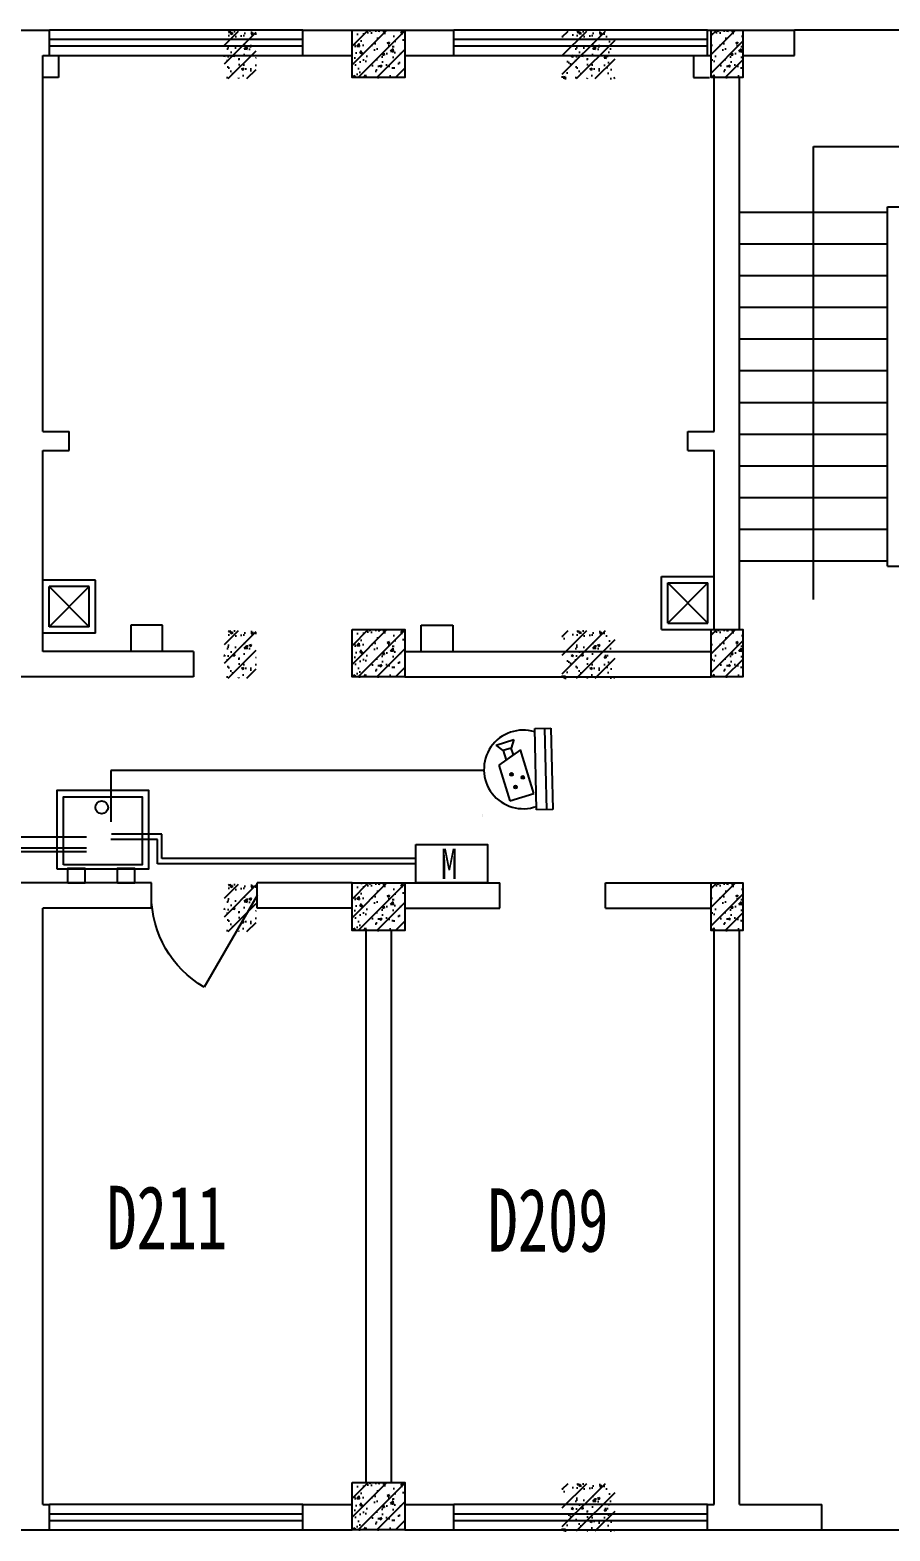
# Model space of a CAD drawing. Header units: millimetres. Extents: x 1454 to 76815, y 2126 to 32240.
# Drawn here: x 61248 to 66678, y 2126 to 11600 of the extents above; entities that cross this region are included whole.
import ezdxf
from ezdxf.enums import TextEntityAlignment as Align

# ---------------------------------------------------------------- set-up
doc = ezdxf.new("R2010")
doc.units = ezdxf.units.MM
doc.linetypes.add('CONTINOUS', pattern=[0])
for name, color, linetype in [('2期技防设备', 7, 'Continuous'), ('BD0', 7, 'Continuous'), ('C', 7, 'Continuous'), ('EBL', 3, 'Continuous'), ('EV-保安监控', 130, 'Continuous'), ('FL', 7, 'Continuous'), ('FS', 7, 'Continuous'), ('JJ', 7, 'Continuous'), ('LT', 7, 'Continuous'), ('M', 7, 'Continuous'), ('MID', 7, 'Continuous'), ('WINDOW_TEXT', 7, 'Continuous'), ('Z', 7, 'Continuous'), ('Z1', 9, 'Continuous'), ('安防设备', 1, 'Continuous'), ('文字说明', 7, 'Continuous')]:
    doc.layers.add(name, color=color, linetype=linetype)
doc.styles.add('china', font='SimSun.ttf', dxfattribs={"width": 0.8})
doc.styles.add('ROMANS', font='SimSun.ttf', dxfattribs={"width": 0.7, "height": 3})
doc.styles.add('SIMPLEX', font='SIMPLEX.SHX')
doc.styles.get("Standard").update_dxf_attribs({"font": 'arial.ttf'})

# ---------------------------------------------------------------- blocks, each defined once
blk = doc.blocks.new('A$C7263570F')
at = {"layer": '安防设备', "color": 1, "linetype": 'Continuous', "lineweight": -3}
for p, q in [((0, 428.1), (0, 326.7)), ((513.6, 428.1), (0, 428.1)), ((513.6, 389), (0, 389)), ((513.6, 326.7), (513.6, 428.1)), ((0, 326.7), (513.6, 326.7)), ((61.9, 158.2), (105.1, 312.1)), ((105.1, 312.1), (382.3, 234.3)), ((140.8, 202.2), (138.4, 196.2)), ((138.4, 196.2), (140.8, 190.2)), ((140.8, 202.2), (146.9, 204.7)), ((140.8, 190.2), (146.9, 187.7)), ((146.9, 204.7), (152.9, 202.2)), ((146.9, 187.7), (152.9, 190.2)), ((152.9, 202.2), (155.4, 196.2)), ((155.4, 196.2), (152.9, 190.2)), ((200.6, 249.5), (198.1, 243.5)), ((198.1, 243.5), (200.6, 237.5)), ((200.6, 249.5), (206.6, 252)), ((200.6, 237.5), (206.6, 235)), ((206.6, 252), (212.6, 249.5)), ((206.6, 235), (212.6, 237.5)), ((212.6, 249.5), (215.1, 243.5)), ((215.1, 243.5), (212.6, 237.5)), ((382.3, 234.3), (287.8, 94.8)), ((447.2, 194.2), (394.9, 175.5)), ((415.4, 80.9), (447.2, 194.2)), ((287.8, 94.8), (61.9, 158.2)), ((221.8, 179.5), (219.3, 173.5)), ((219.3, 173.5), (221.8, 167.5)), ((221.8, 179.5), (227.8, 182)), ((221.8, 167.5), (227.8, 165)), ((227.8, 182), (233.8, 179.5)), ((227.8, 165), (233.8, 167.5)), ((233.8, 179.5), (236.3, 173.5)), ((236.3, 173.5), (233.8, 167.5)), ((319.3, 141.3), (350.8, 187.8)), ((380.4, 124.2), (319.3, 141.3)), ((350.8, 187.8), (394.9, 175.5)), ((394.9, 175.5), (380.4, 124.2)), ((394.9, 175.5), (380.4, 124.2)), ((380.4, 124.2), (415.4, 80.9))]:
    blk.add_line(p, q, dxfattribs=at)
at = {"layer": '安防设备', "color": 1, "linetype": 'Continuous', "lineweight": -3, "extrusion": (0, 0, -1)}
blk.add_ellipse((258.1, 248), major_axis=(0, 248), ratio=1, start_param=1.247574, end_param=5.035609, dxfattribs=at)
at = {"layer": '安防设备', "color": 1, "lineweight": -3, "extrusion": (0, 0, -1)}
for centre, major_axis, start_param, end_param in [((146.9, 196.2), (6.02, 6.02), 3.926991, 10.210176), ((206.6, 243.5), (6.02, 6.02), 3.926991, 10.210176), ((227.8, 173.5), (-6.02, 6.02), 5.497787, 11.780972)]:
    blk.add_ellipse(centre, major_axis=major_axis, ratio=1, start_param=start_param, end_param=end_param, dxfattribs=at)
at = {"layer": '安防设备', "color": 1, "linetype": 'Continuous', "lineweight": -3}
for points in [[(152.9, 202.2), (155.4, 196.2), (138.4, 196.2)], [(146.9, 204.7), (152.9, 202.2), (140.8, 202.2)], [(155.4, 196.2), (152.9, 190.2), (140.8, 190.2)], [(212.6, 249.5), (215.1, 243.5), (198.1, 243.5)], [(206.6, 252), (212.6, 249.5), (200.6, 249.5)], [(215.1, 243.5), (212.6, 237.5), (200.6, 237.5)], [(233.8, 179.5), (236.3, 173.5), (219.3, 173.5)], [(227.8, 182), (233.8, 179.5), (221.8, 179.5)], [(236.3, 173.5), (233.8, 167.5), (221.8, 167.5)]]:
    blk.add_solid(points, dxfattribs=at)
at = {"layer": '安防设备', "color": 1, "linetype": 'Continuous', "lineweight": -3, "extrusion": (0, 0, -1)}
for points in [[(-152.9, 202.2), (-140.8, 202.2), (-138.4, 196.2)], [(-155.4, 196.2), (-138.4, 196.2), (-140.8, 190.2)], [(-152.9, 190.2), (-140.8, 190.2), (-146.9, 187.7)], [(-212.6, 249.5), (-200.6, 249.5), (-198.1, 243.5)], [(-215.1, 243.5), (-198.1, 243.5), (-200.6, 237.5)], [(-212.6, 237.5), (-200.6, 237.5), (-206.6, 235)], [(-233.8, 179.5), (-221.8, 179.5), (-219.3, 173.5)], [(-236.3, 173.5), (-219.3, 173.5), (-221.8, 167.5)], [(-233.8, 167.5), (-221.8, 167.5), (-227.8, 165)]]:
    blk.add_solid(points, dxfattribs=at)
at = {"flags": 1}
for tag, p in [('SADA', (-61.3, 174.3)), ('ID', (664.1, -175.2)), ('名称', (-88.5, -231.8))]:
    blk.add_attdef(tag, p, '', height=200, dxfattribs=at)
blk.add_attdef('名称', (-19.5, -15.1), '', height=2.5)
blk = doc.blocks.new('_DBLK')
blk.add_line((-0.5, 0), (0, -0.866))
blk.add_arc((-0.5, 0), 1, 300, 0)
at = {"layer": 'WINDOW_TEXT', "style": 'SIMPLEX', "flags": 9}
blk.add_attdef('A', text='', height=1, dxfattribs=at).set_placement((0, 1.5), align=Align.MIDDLE)
blk = doc.blocks.new('hang box')
at = {"layer": '安防设备'}
for points in [[(-1.388, 0.941), (-0.976, 0.941), (-0.976, 0.47), (-1.388, 0.47)], [(-1.001, 1.235), (1.177, 1.235), (1.177, -1.294), (-1.001, -1.294)], [(-0.883, 1.059), (1.001, 1.059), (1.001, -1.117), (-0.883, -1.117)], [(-1.388, -0.437), (-0.976, -0.437), (-0.976, -0.908), (-1.388, -0.908)]]:
    blk.add_lwpolyline(points, close=True, dxfattribs=at)
blk.add_circle((0.706, 0), 0.176, dxfattribs=at)
blk = doc.blocks.new('A$C38F61D08')
at = {"layer": 'EBL'}
blk.add_lwpolyline([(0, 401), (706, 401), (706, 24), (0, 24)], close=True, dxfattribs=at)
at = {"layer": 'MID', "style": 'china', "width": 0.8}
blk.add_text('M', height=300, dxfattribs=at).set_placement((248, 62))

msp = doc.modelspace()

# ---------------------------------------------------------------- hatches: boundary and pattern name
at = {"layer": 'Z1'}
h = msp.add_hatch(dxfattribs=at)
h.set_pattern_fill('ANSI31', color=256, scale=666.666667, style=0)
h.set_pattern_definition([(45, (-1623218.67, -96398.72), (-58.925565, 58.925565), [])])
h.paths.add_polyline_path([(62475.6, 11592.9), (62675.6, 11592.9), (62675.6, 11292.9), (62475.6, 11292.9)])
h = msp.add_hatch(dxfattribs=at)
h.set_pattern_fill('AR-CONC', color=256, scale=20, style=0)
h.set_pattern_definition([(50, (-1623218.67, -96398.72), (143.4520365, -12.550427), [15, -165]), (355, (-1623218.67, -96398.72), (-27.750267, 150.438427), [12, -132]), (100.4514, (-1623206.72, -96399.76), (115.701876, 137.887908), [12.748038, -140.228422]), (46.1842, (-1623218.67, -96358.72), (213.44821, -33.103803), [22.5, -247.5]), (96.6356, (-1623200.89, -96361.48), (186.93254, 194.823574), [19.122058, -210.3426]), (351.1842, (-1623218.67, -96358.72), (186.93239, 194.82372), [18, -198]), (21, (-1623198.67, -96368.72), (119.3814104, -80.523778), [15, -165]), (326, (-1623198.67, -96368.72), (48.663066, 145.030009), [12, -132]), (71.4514, (-1623188.72, -96375.43), (168.044526, 64.506099), [12.748038, -140.228422]), (37.5, (-1623218.673, -96398.716), (2.431971, 66.5787708), [0, -130.4, 0, -134, 0, -132.5]), (7.5, (-1623218.67, -96398.72), (52.6139075, 78.8823424), [0, -76.4, 0, -127.4, 0, -50.5]), (327.5, (-1623263.273, -96398.716), (106.7644872, -4.5109743), [0, -50, 0, -156, 0, -207]), (317.5, (-1623283.27, -96398.72), (116.637234, 20.0209965), [0, -65, 0, -103.6, 0, -147])])
h.paths.add_polyline_path([(62475.6, 11592.9), (62675.6, 11592.9), (62675.6, 11292.9), (62475.6, 11292.9)])
h = msp.add_hatch(dxfattribs=at)
h.set_pattern_fill('ANSI31', color=256, scale=666.666667, style=0)
h.set_pattern_definition([(45, (-1415541.046, -522395.14), (-58.925565, 58.925565), [])])
h.paths.add_polyline_path([(63281.7, 11599.6), (63615.1, 11599.6), (63615.1, 11299.6), (63281.7, 11299.6)])
h = msp.add_hatch(dxfattribs=at)
h.set_pattern_fill('AR-CONC', color=256, scale=20, style=0)
h.set_pattern_definition([(50, (-1415541.05, -522395.14), (143.4520365, -12.550427), [15, -165]), (355, (-1415541.05, -522395.14), (-27.750267, 150.438427), [12, -132]), (100.4514, (-1415529.09, -522396.18), (115.701876, 137.887908), [12.748038, -140.228422]), (46.1842, (-1415541.05, -522355.14), (213.44821, -33.103803), [22.5, -247.5]), (96.6356, (-1415523.26, -522357.9), (186.93254, 194.823574), [19.122058, -210.3426]), (351.1842, (-1415541.05, -522355.14), (186.93239, 194.82372), [18, -198]), (21, (-1415521.05, -522365.14), (119.38141, -80.523778), [15, -165]), (326, (-1415521.05, -522365.14), (48.663066, 145.030009), [12, -132]), (71.4514, (-1415511.1, -522371.85), (168.044526, 64.506099), [12.748038, -140.228422]), (37.5, (-1415541.046, -522395.14), (2.431971, 66.5787708), [0, -130.4, 0, -134, 0, -132.5]), (7.5, (-1415541.046, -522395.14), (52.6139075, 78.8823424), [0, -76.4, 0, -127.4, 0, -50.5]), (327.5, (-1415585.646, -522395.14), (106.7644872, -4.5109743), [0, -50, 0, -156, 0, -207]), (317.5, (-1415605.65, -522395.14), (116.637234, 20.0209965), [0, -65, 0, -103.6, 0, -147])])
h.paths.add_polyline_path([(63281.7, 11599.6), (63615.1, 11599.6), (63615.1, 11299.6), (63281.7, 11299.6)])
h = msp.add_hatch(dxfattribs=at)
h.set_pattern_fill('ANSI31', color=256, scale=666.666667, style=0)
h.set_pattern_definition([(45, (-1621018.67, -96398.72), (-58.925565, 58.925565), [])])
h.paths.add_polyline_path([(64609, 11592.9), (64942.3, 11592.9), (64942.3, 11292.9), (64609, 11292.9)])
h = msp.add_hatch(dxfattribs=at)
h.set_pattern_fill('AR-CONC', color=256, scale=20, style=0)
h.set_pattern_definition([(50, (-1621018.67, -96398.72), (143.4520365, -12.550427), [15, -165]), (355, (-1621018.67, -96398.72), (-27.750267, 150.438427), [12, -132]), (100.4514, (-1621006.72, -96399.76), (115.701876, 137.887908), [12.748038, -140.228422]), (46.1842, (-1621018.67, -96358.72), (213.44821, -33.103803), [22.5, -247.5]), (96.6356, (-1621000.89, -96361.48), (186.93254, 194.823574), [19.122058, -210.3426]), (351.1842, (-1621018.67, -96358.72), (186.93239, 194.82372), [18, -198]), (21, (-1620998.67, -96368.72), (119.3814104, -80.523778), [15, -165]), (326, (-1620998.67, -96368.72), (48.663066, 145.030009), [12, -132]), (71.4514, (-1620988.72, -96375.43), (168.044526, 64.506099), [12.748038, -140.228422]), (37.5, (-1621018.673, -96398.716), (2.431971, 66.5787708), [0, -130.4, 0, -134, 0, -132.5]), (7.5, (-1621018.67, -96398.72), (52.6139075, 78.8823424), [0, -76.4, 0, -127.4, 0, -50.5]), (327.5, (-1621063.273, -96398.716), (106.7644872, -4.5109743), [0, -50, 0, -156, 0, -207]), (317.5, (-1621083.27, -96398.72), (116.637234, 20.0209965), [0, -65, 0, -103.6, 0, -147])])
h.paths.add_polyline_path([(64609, 11592.9), (64942.3, 11592.9), (64942.3, 11292.9), (64609, 11292.9)])
h = msp.add_hatch(dxfattribs=at)
h.set_pattern_fill('ANSI31', color=256, scale=666.666667, style=0)
h.set_pattern_definition([(45, (-1413341.046, -522395.14), (-58.925565, 58.925565), [])])
h.paths.add_polyline_path([(65548.4, 11599.6), (65748.4, 11599.6), (65748.4, 11299.6), (65548.4, 11299.6)])
h = msp.add_hatch(dxfattribs=at)
h.set_pattern_fill('AR-CONC', color=256, scale=20, style=0)
h.set_pattern_definition([(50, (-1413341.05, -522395.14), (143.4520365, -12.550427), [15, -165]), (355, (-1413341.05, -522395.14), (-27.750267, 150.438427), [12, -132]), (100.4514, (-1413329.09, -522396.18), (115.701876, 137.887908), [12.748038, -140.228422]), (46.1842, (-1413341.05, -522355.14), (213.44821, -33.103803), [22.5, -247.5]), (96.6356, (-1413323.26, -522357.9), (186.93254, 194.823574), [19.122058, -210.3426]), (351.1842, (-1413341.05, -522355.14), (186.93239, 194.82372), [18, -198]), (21, (-1413321.05, -522365.14), (119.38141, -80.523778), [15, -165]), (326, (-1413321.05, -522365.14), (48.663066, 145.030009), [12, -132]), (71.4514, (-1413311.1, -522371.85), (168.044526, 64.506099), [12.748038, -140.228422]), (37.5, (-1413341.046, -522395.14), (2.431971, 66.5787708), [0, -130.4, 0, -134, 0, -132.5]), (7.5, (-1413341.046, -522395.14), (52.6139075, 78.8823424), [0, -76.4, 0, -127.4, 0, -50.5]), (327.5, (-1413385.646, -522395.14), (106.7644872, -4.5109743), [0, -50, 0, -156, 0, -207]), (317.5, (-1413405.65, -522395.14), (116.637234, 20.0209965), [0, -65, 0, -103.6, 0, -147])])
h.paths.add_polyline_path([(65548.4, 11599.6), (65748.4, 11599.6), (65748.4, 11299.6), (65548.4, 11299.6)])
h = msp.add_hatch(dxfattribs=at)
h.set_pattern_fill('ANSI31', color=256, scale=666.666667, style=0)
h.set_pattern_definition([(45, (-1623218.67, -100182.05), (-58.925565, 58.925565), [])])
h.paths.add_polyline_path([(62475.6, 7809.6), (62675.6, 7809.6), (62675.6, 7509.6), (62475.6, 7509.6)])
h = msp.add_hatch(dxfattribs=at)
h.set_pattern_fill('AR-CONC', color=256, scale=20, style=0)
h.set_pattern_definition([(50, (-1623218.67, -100182.05), (143.4520365, -12.550427), [15, -165]), (355, (-1623218.67, -100182.05), (-27.750267, 150.438427), [12, -132]), (100.4514, (-1623206.72, -100183.1), (115.701876, 137.887908), [12.748038, -140.228422]), (46.1842, (-1623218.67, -100142.05), (213.44821, -33.103803), [22.5, -247.5]), (96.6356, (-1623200.89, -100144.8), (186.93254, 194.823574), [19.122058, -210.3426]), (351.1842, (-1623218.67, -100142.05), (186.93239, 194.82372), [18, -198]), (21, (-1623198.67, -100152.05), (119.3814104, -80.523778), [15, -165]), (326, (-1623198.67, -100152.05), (48.663066, 145.030009), [12, -132]), (71.4514, (-1623188.72, -100158.76), (168.044526, 64.506099), [12.748038, -140.228422]), (37.5, (-1623218.673, -100182.05), (2.431971, 66.5787708), [0, -130.4, 0, -134, 0, -132.5]), (7.5, (-1623218.67, -100182.05), (52.6139075, 78.8823424), [0, -76.4, 0, -127.4, 0, -50.5]), (327.5, (-1623263.273, -100182.05), (106.7644872, -4.5109743), [0, -50, 0, -156, 0, -207]), (317.5, (-1623283.27, -100182.05), (116.637234, 20.0209965), [0, -65, 0, -103.6, 0, -147])])
h.paths.add_polyline_path([(62475.6, 7809.6), (62675.6, 7809.6), (62675.6, 7509.6), (62475.6, 7509.6)])
h = msp.add_hatch(dxfattribs=at)
h.set_pattern_fill('ANSI31', color=256, scale=666.666667, style=0)
h.set_pattern_definition([(45, (-1415541.046, -526178.47), (-58.925565, 58.925565), [])])
h.paths.add_polyline_path([(63281.7, 7816.3), (63615.1, 7816.3), (63615.1, 7516.3), (63281.7, 7516.3)])
h = msp.add_hatch(dxfattribs=at)
h.set_pattern_fill('AR-CONC', color=256, scale=20, style=0)
h.set_pattern_definition([(50, (-1415541.05, -526178.47), (143.4520365, -12.550427), [15, -165]), (355, (-1415541.05, -526178.47), (-27.750267, 150.438427), [12, -132]), (100.4514, (-1415529.09, -526179.52), (115.701876, 137.887908), [12.748038, -140.228422]), (46.1842, (-1415541.05, -526138.47), (213.44821, -33.103803), [22.5, -247.5]), (96.6356, (-1415523.26, -526141.23), (186.93254, 194.823574), [19.122058, -210.3426]), (351.1842, (-1415541.05, -526138.47), (186.93239, 194.82372), [18, -198]), (21, (-1415521.05, -526148.47), (119.38141, -80.523778), [15, -165]), (326, (-1415521.05, -526148.47), (48.663066, 145.030009), [12, -132]), (71.4514, (-1415511.1, -526155.18), (168.044526, 64.506099), [12.748038, -140.228422]), (37.5, (-1415541.046, -526178.47), (2.431971, 66.5787708), [0, -130.4, 0, -134, 0, -132.5]), (7.5, (-1415541.046, -526178.47), (52.6139075, 78.8823424), [0, -76.4, 0, -127.4, 0, -50.5]), (327.5, (-1415585.646, -526178.47), (106.7644872, -4.5109743), [0, -50, 0, -156, 0, -207]), (317.5, (-1415605.65, -526178.47), (116.637234, 20.0209965), [0, -65, 0, -103.6, 0, -147])])
h.paths.add_polyline_path([(63281.7, 7816.3), (63615.1, 7816.3), (63615.1, 7516.3), (63281.7, 7516.3)])
h = msp.add_hatch(dxfattribs=at)
h.set_pattern_fill('ANSI31', color=256, scale=666.666667, style=0)
h.set_pattern_definition([(45, (-1621018.67, -100182.05), (-58.925565, 58.925565), [])])
h.paths.add_polyline_path([(64609, 7809.6), (64942.3, 7809.6), (64942.3, 7509.6), (64609, 7509.6)])
h = msp.add_hatch(dxfattribs=at)
h.set_pattern_fill('AR-CONC', color=256, scale=20, style=0)
h.set_pattern_definition([(50, (-1621018.67, -100182.05), (143.4520365, -12.550427), [15, -165]), (355, (-1621018.67, -100182.05), (-27.750267, 150.438427), [12, -132]), (100.4514, (-1621006.72, -100183.1), (115.701876, 137.887908), [12.748038, -140.228422]), (46.1842, (-1621018.67, -100142.05), (213.44821, -33.103803), [22.5, -247.5]), (96.6356, (-1621000.89, -100144.8), (186.93254, 194.823574), [19.122058, -210.3426]), (351.1842, (-1621018.67, -100142.05), (186.93239, 194.82372), [18, -198]), (21, (-1620998.67, -100152.05), (119.3814104, -80.523778), [15, -165]), (326, (-1620998.67, -100152.05), (48.663066, 145.030009), [12, -132]), (71.4514, (-1620988.72, -100158.76), (168.044526, 64.506099), [12.748038, -140.228422]), (37.5, (-1621018.673, -100182.05), (2.431971, 66.5787708), [0, -130.4, 0, -134, 0, -132.5]), (7.5, (-1621018.67, -100182.05), (52.6139075, 78.8823424), [0, -76.4, 0, -127.4, 0, -50.5]), (327.5, (-1621063.273, -100182.05), (106.7644872, -4.5109743), [0, -50, 0, -156, 0, -207]), (317.5, (-1621083.27, -100182.05), (116.637234, 20.0209965), [0, -65, 0, -103.6, 0, -147])])
h.paths.add_polyline_path([(64609, 7809.6), (64942.3, 7809.6), (64942.3, 7509.6), (64609, 7509.6)])
h = msp.add_hatch(dxfattribs=at)
h.set_pattern_fill('ANSI31', color=256, scale=666.666667, style=0)
h.set_pattern_definition([(45, (-1413341.046, -526178.47), (-58.925565, 58.925565), [])])
h.paths.add_polyline_path([(65548.4, 7816.3), (65748.4, 7816.3), (65748.4, 7516.3), (65548.4, 7516.3)])
h = msp.add_hatch(dxfattribs=at)
h.set_pattern_fill('AR-CONC', color=256, scale=20, style=0)
h.set_pattern_definition([(50, (-1413341.05, -526178.47), (143.4520365, -12.550427), [15, -165]), (355, (-1413341.05, -526178.47), (-27.750267, 150.438427), [12, -132]), (100.4514, (-1413329.09, -526179.52), (115.701876, 137.887908), [12.748038, -140.228422]), (46.1842, (-1413341.05, -526138.47), (213.44821, -33.103803), [22.5, -247.5]), (96.6356, (-1413323.26, -526141.23), (186.93254, 194.823574), [19.122058, -210.3426]), (351.1842, (-1413341.05, -526138.47), (186.93239, 194.82372), [18, -198]), (21, (-1413321.05, -526148.47), (119.38141, -80.523778), [15, -165]), (326, (-1413321.05, -526148.47), (48.663066, 145.030009), [12, -132]), (71.4514, (-1413311.1, -526155.18), (168.044526, 64.506099), [12.748038, -140.228422]), (37.5, (-1413341.046, -526178.47), (2.431971, 66.5787708), [0, -130.4, 0, -134, 0, -132.5]), (7.5, (-1413341.046, -526178.47), (52.6139075, 78.8823424), [0, -76.4, 0, -127.4, 0, -50.5]), (327.5, (-1413385.646, -526178.47), (106.7644872, -4.5109743), [0, -50, 0, -156, 0, -207]), (317.5, (-1413405.65, -526178.47), (116.637234, 20.0209965), [0, -65, 0, -103.6, 0, -147])])
h.paths.add_polyline_path([(65548.4, 7816.3), (65748.4, 7816.3), (65748.4, 7516.3), (65548.4, 7516.3)])
h = msp.add_hatch(dxfattribs=at)
h.set_pattern_fill('ANSI31', color=256, scale=666.666667, style=0)
h.set_pattern_definition([(45, (-1623218.67, -101782.05), (-58.925565, 58.925565), [])])
h.paths.add_polyline_path([(62475.6, 6209.6), (62675.6, 6209.6), (62675.6, 5909.6), (62475.6, 5909.6)])
h = msp.add_hatch(dxfattribs=at)
h.set_pattern_fill('AR-CONC', color=256, scale=20, style=0)
h.set_pattern_definition([(50, (-1623218.67, -101782.05), (143.4520365, -12.550427), [15, -165]), (355, (-1623218.67, -101782.05), (-27.750267, 150.438427), [12, -132]), (100.4514, (-1623206.72, -101783.1), (115.701876, 137.887908), [12.748038, -140.228422]), (46.1842, (-1623218.67, -101742.05), (213.44821, -33.103803), [22.5, -247.5]), (96.6356, (-1623200.89, -101744.8), (186.93254, 194.823574), [19.122058, -210.3426]), (351.1842, (-1623218.67, -101742.05), (186.93239, 194.82372), [18, -198]), (21, (-1623198.67, -101752.05), (119.3814104, -80.523778), [15, -165]), (326, (-1623198.67, -101752.05), (48.663066, 145.030009), [12, -132]), (71.4514, (-1623188.72, -101758.76), (168.044526, 64.506099), [12.748038, -140.228422]), (37.5, (-1623218.673, -101782.05), (2.431971, 66.5787708), [0, -130.4, 0, -134, 0, -132.5]), (7.5, (-1623218.67, -101782.05), (52.6139075, 78.8823424), [0, -76.4, 0, -127.4, 0, -50.5]), (327.5, (-1623263.273, -101782.05), (106.7644872, -4.5109743), [0, -50, 0, -156, 0, -207]), (317.5, (-1623283.27, -101782.05), (116.637234, 20.0209965), [0, -65, 0, -103.6, 0, -147])])
h.paths.add_polyline_path([(62475.6, 6209.6), (62675.6, 6209.6), (62675.6, 5909.6), (62475.6, 5909.6)])
h = msp.add_hatch(dxfattribs=at)
h.set_pattern_fill('ANSI31', color=256, scale=666.666667, style=0)
h.set_pattern_definition([(45, (-1415541.046, -527778.47), (-58.925565, 58.925565), [])])
h.paths.add_polyline_path([(63281.7, 6216.3), (63615.1, 6216.3), (63615.1, 5916.3), (63281.7, 5916.3)])
h = msp.add_hatch(dxfattribs=at)
h.set_pattern_fill('AR-CONC', color=256, scale=20, style=0)
h.set_pattern_definition([(50, (-1415541.05, -527778.47), (143.4520365, -12.550427), [15, -165]), (355, (-1415541.05, -527778.47), (-27.750267, 150.438427), [12, -132]), (100.4514, (-1415529.09, -527779.52), (115.701876, 137.887908), [12.748038, -140.228422]), (46.1842, (-1415541.05, -527738.47), (213.44821, -33.103803), [22.5, -247.5]), (96.6356, (-1415523.26, -527741.23), (186.93254, 194.823574), [19.122058, -210.3426]), (351.1842, (-1415541.05, -527738.47), (186.93239, 194.82372), [18, -198]), (21, (-1415521.05, -527748.47), (119.38141, -80.523778), [15, -165]), (326, (-1415521.05, -527748.47), (48.663066, 145.030009), [12, -132]), (71.4514, (-1415511.1, -527755.18), (168.044526, 64.506099), [12.748038, -140.228422]), (37.5, (-1415541.046, -527778.47), (2.431971, 66.5787708), [0, -130.4, 0, -134, 0, -132.5]), (7.5, (-1415541.046, -527778.47), (52.6139075, 78.8823424), [0, -76.4, 0, -127.4, 0, -50.5]), (327.5, (-1415585.646, -527778.47), (106.7644872, -4.5109743), [0, -50, 0, -156, 0, -207]), (317.5, (-1415605.65, -527778.47), (116.637234, 20.0209965), [0, -65, 0, -103.6, 0, -147])])
h.paths.add_polyline_path([(63281.7, 6216.3), (63615.1, 6216.3), (63615.1, 5916.3), (63281.7, 5916.3)])
h = msp.add_hatch(dxfattribs=at)
h.set_pattern_fill('ANSI31', color=256, scale=666.666667, style=0)
h.set_pattern_definition([(45, (-1413341.046, -527778.47), (-58.925565, 58.925565), [])])
h.paths.add_polyline_path([(65548.4, 6216.3), (65748.4, 6216.3), (65748.4, 5916.3), (65548.4, 5916.3)])
h = msp.add_hatch(dxfattribs=at)
h.set_pattern_fill('AR-CONC', color=256, scale=20, style=0)
h.set_pattern_definition([(50, (-1413341.05, -527778.47), (143.4520365, -12.550427), [15, -165]), (355, (-1413341.05, -527778.47), (-27.750267, 150.438427), [12, -132]), (100.4514, (-1413329.09, -527779.52), (115.701876, 137.887908), [12.748038, -140.228422]), (46.1842, (-1413341.05, -527738.47), (213.44821, -33.103803), [22.5, -247.5]), (96.6356, (-1413323.26, -527741.23), (186.93254, 194.823574), [19.122058, -210.3426]), (351.1842, (-1413341.05, -527738.47), (186.93239, 194.82372), [18, -198]), (21, (-1413321.05, -527748.47), (119.38141, -80.523778), [15, -165]), (326, (-1413321.05, -527748.47), (48.663066, 145.030009), [12, -132]), (71.4514, (-1413311.1, -527755.18), (168.044526, 64.506099), [12.748038, -140.228422]), (37.5, (-1413341.046, -527778.47), (2.431971, 66.5787708), [0, -130.4, 0, -134, 0, -132.5]), (7.5, (-1413341.046, -527778.47), (52.6139075, 78.8823424), [0, -76.4, 0, -127.4, 0, -50.5]), (327.5, (-1413385.646, -527778.47), (106.7644872, -4.5109743), [0, -50, 0, -156, 0, -207]), (317.5, (-1413405.65, -527778.47), (116.637234, 20.0209965), [0, -65, 0, -103.6, 0, -147])])
h.paths.add_polyline_path([(65548.4, 6216.3), (65748.4, 6216.3), (65748.4, 5916.3), (65548.4, 5916.3)])
h = msp.add_hatch(dxfattribs=at)
h.set_pattern_fill('ANSI31', color=256, scale=666.666667, style=0)
h.set_pattern_definition([(45, (-1415541.046, -531561.804), (-58.925565, 58.925565), [])])
h.paths.add_polyline_path([(63281.7, 2432.9), (63615.1, 2432.9), (63615.1, 2132.9), (63281.7, 2132.9)])
h = msp.add_hatch(dxfattribs=at)
h.set_pattern_fill('AR-CONC', color=256, scale=20, style=0)
h.set_pattern_definition([(50, (-1415541.05, -531561.8), (143.4520365, -12.550427), [15, -165]), (355, (-1415541.05, -531561.8), (-27.750267, 150.438427), [12, -132]), (100.4514, (-1415529.09, -531562.85), (115.701876, 137.887908), [12.748038, -140.228422]), (46.1842, (-1415541.05, -531521.8), (213.44821, -33.103803), [22.5, -247.5]), (96.6356, (-1415523.26, -531524.56), (186.93254, 194.823574), [19.122058, -210.3426]), (351.1842, (-1415541.05, -531521.8), (186.93239, 194.82372), [18, -198]), (21, (-1415521.05, -531531.8), (119.38141, -80.523778), [15, -165]), (326, (-1415521.05, -531531.8), (48.663066, 145.030009), [12, -132]), (71.4514, (-1415511.1, -531538.51), (168.044526, 64.506099), [12.748038, -140.228422]), (37.5, (-1415541.046, -531561.804), (2.431971, 66.5787708), [0, -130.4, 0, -134, 0, -132.5]), (7.5, (-1415541.046, -531561.804), (52.6139075, 78.8823424), [0, -76.4, 0, -127.4, 0, -50.5]), (327.5, (-1415585.646, -531561.804), (106.7644872, -4.5109743), [0, -50, 0, -156, 0, -207]), (317.5, (-1415605.65, -531561.8), (116.637234, 20.0209965), [0, -65, 0, -103.6, 0, -147])])
h.paths.add_polyline_path([(63281.7, 2432.9), (63615.1, 2432.9), (63615.1, 2132.9), (63281.7, 2132.9)])
h = msp.add_hatch(dxfattribs=at)
h.set_pattern_fill('ANSI31', color=256, scale=666.666667, style=0)
h.set_pattern_definition([(45, (-1621018.67, -105565.38), (-58.925565, 58.925565), [])])
h.paths.add_polyline_path([(64609, 2426.3), (64942.3, 2426.3), (64942.3, 2126.3), (64609, 2126.3)])
h = msp.add_hatch(dxfattribs=at)
h.set_pattern_fill('AR-CONC', color=256, scale=20, style=0)
h.set_pattern_definition([(50, (-1621018.67, -105565.38), (143.4520365, -12.550427), [15, -165]), (355, (-1621018.67, -105565.38), (-27.750267, 150.438427), [12, -132]), (100.4514, (-1621006.72, -105566.43), (115.701876, 137.887908), [12.748038, -140.228422]), (46.1842, (-1621018.67, -105525.38), (213.44821, -33.103803), [22.5, -247.5]), (96.6356, (-1621000.89, -105528.14), (186.93254, 194.823574), [19.122058, -210.3426]), (351.1842, (-1621018.67, -105525.38), (186.93239, 194.82372), [18, -198]), (21, (-1620998.67, -105535.38), (119.3814104, -80.523778), [15, -165]), (326, (-1620998.67, -105535.38), (48.663066, 145.030009), [12, -132]), (71.4514, (-1620988.72, -105542.1), (168.044526, 64.506099), [12.748038, -140.228422]), (37.5, (-1621018.673, -105565.383), (2.431971, 66.5787708), [0, -130.4, 0, -134, 0, -132.5]), (7.5, (-1621018.67, -105565.38), (52.6139075, 78.8823424), [0, -76.4, 0, -127.4, 0, -50.5]), (327.5, (-1621063.273, -105565.383), (106.7644872, -4.5109743), [0, -50, 0, -156, 0, -207]), (317.5, (-1621083.27, -105565.38), (116.637234, 20.0209965), [0, -65, 0, -103.6, 0, -147])])
h.paths.add_polyline_path([(64609, 2426.3), (64942.3, 2426.3), (64942.3, 2126.3), (64609, 2126.3)])

# ---------------------------------------------------------------- linework, layer by layer
for p, q in [((66195.1, 10863.8), (67301.7, 10863.8)), ((66195.1, 8005.8), (66195.1, 10863.8))]:
    msp.add_line(p, q)
at = {"layer": 'BD0'}
for p, q in [((61125.1, 11599.6), (61371.7, 11599.6)), ((61371.7, 11439.6), (61371.7, 11599.6)), ((62971.7, 11439.6), (62971.7, 11599.6)), ((62971.7, 11599.6), (63281.7, 11599.6)), ((63615.1, 11599.6), (63925.1, 11599.6)), ((63925.1, 11439.6), (63925.1, 11599.6)), ((65525.1, 11439.6), (65525.1, 11599.6)), ((65525.1, 11599.6), (65548.4, 11599.6)), ((65748.4, 11599.6), (66075.1, 11599.6)), ((66075.1, 11439.6), (66075.1, 11599.6)), ((61328.4, 11439.6), (61371.7, 11439.6)), ((61328.4, 9066.3), (61328.4, 11439.6)), ((62971.7, 11439.6), (63281.7, 11439.6)), ((63615.1, 11439.6), (63925.1, 11439.6)), ((65525.1, 11439.6), (65548.4, 11439.6)), ((65748.4, 11439.6), (66075.1, 11439.6)), ((65568.4, 9066.3), (65568.4, 11299.6)), ((65728.4, 7816.3), (65728.4, 11299.6)), ((61328.4, 9066.3), (61495.1, 9066.3)), ((61495.1, 8946.3), (61495.1, 9066.3)), ((65401.7, 8946.3), (65401.7, 9066.3)), ((65401.7, 9066.3), (65568.4, 9066.3)), ((61328.4, 7676.3), (61328.4, 8946.3)), ((61328.4, 8946.3), (61495.1, 8946.3)), ((65401.7, 8946.3), (65568.4, 8946.3)), ((65568.4, 7816.3), (65568.4, 8946.3)), ((62281.7, 7676.3), (61328.4, 7676.3)), ((62281.7, 7676.3), (62281.7, 7516.3)), ((63615.1, 7676.3), (65548.4, 7676.3)), ((62281.7, 7516.3), (60481.7, 7516.3)), ((63615.1, 7516.3), (65548.4, 7516.3)), ((62015.1, 6216.3), (60481.7, 6216.3)), ((62015.1, 6056.3), (62015.1, 6216.3)), ((63281.7, 6216.3), (62681.7, 6216.3)), ((62681.7, 6056.3), (62681.7, 6216.3)), ((63615.1, 6216.3), (64215.1, 6216.3)), ((64215.1, 6056.3), (64215.1, 6216.3)), ((64881.7, 6056.3), (64881.7, 6216.3)), ((64881.7, 6216.3), (65548.4, 6216.3)), ((61328.4, 2292.9), (61328.4, 6056.3)), ((62015.1, 6056.3), (61328.4, 6056.3)), ((63281.7, 6056.3), (62681.7, 6056.3)), ((63615.1, 6056.3), (64215.1, 6056.3)), ((64881.7, 6056.3), (65548.4, 6056.3)), ((63368.4, 5916.3), (63368.4, 2432.9)), ((63528.4, 5916.3), (63528.4, 2432.9)), ((65568.4, 2292.9), (65568.4, 5916.3)), ((65728.4, 2292.9), (65728.4, 5916.3)), ((61328.4, 2292.9), (61371.7, 2292.9)), ((61371.7, 2132.9), (61371.7, 2292.9)), ((62971.7, 2132.9), (62971.7, 2292.9)), ((62971.7, 2292.9), (63281.7, 2292.9)), ((63615.1, 2292.9), (63925.1, 2292.9)), ((63925.1, 2132.9), (63925.1, 2292.9)), ((65525.1, 2132.9), (65525.1, 2292.9)), ((65525.1, 2292.9), (65568.4, 2292.9)), ((65728.4, 2292.9), (66248.4, 2292.9)), ((66248.4, 2132.9), (66248.4, 2292.9)), ((61125.1, 2132.9), (61371.7, 2132.9)), ((62971.7, 2132.9), (63281.7, 2132.9)), ((63615.1, 2132.9), (63925.1, 2132.9)), ((65525.1, 2132.9), (66248.4, 2132.9))]:
    msp.add_line(p, q, dxfattribs=at)
at = {"layer": 'C', "color": 7}
for p, q in [((62971.7, 11599.6), (61371.7, 11599.6)), ((65525.1, 11599.6), (63925.1, 11599.6)), ((62971.7, 11539.6), (61371.7, 11539.6)), ((61371.7, 11499.6), (62971.7, 11499.6)), ((65525.1, 11539.6), (63925.1, 11539.6)), ((63925.1, 11499.6), (65525.1, 11499.6)), ((61371.7, 11439.6), (62971.7, 11439.6)), ((63925.1, 11439.6), (65525.1, 11439.6)), ((62971.7, 2292.9), (61371.7, 2292.9)), ((65525.1, 2292.9), (63925.1, 2292.9)), ((62971.7, 2232.9), (61371.7, 2232.9)), ((61371.7, 2192.9), (62971.7, 2192.9)), ((65525.1, 2232.9), (63925.1, 2232.9)), ((63925.1, 2192.9), (65525.1, 2192.9)), ((61371.7, 2132.9), (62971.7, 2132.9)), ((63925.1, 2132.9), (65525.1, 2132.9))]:
    msp.add_line(p, q, dxfattribs=at)
at = {"layer": 'FL'}
for p, q in [((67075.1, 11599.6), (66075.1, 11599.6)), ((66248.4, 2132.9), (67248.4, 2132.9))]:
    msp.add_line(p, q, dxfattribs=at)
at = {"layer": 'FS'}
for p, q in [((66661.7, 8216.3), (66661.7, 10482.9)), ((66661.7, 10482.9), (66835.1, 10482.9)), ((66661.7, 8216.3), (66835.1, 8216.3))]:
    msp.add_line(p, q, dxfattribs=at)
at = {"layer": 'JJ', "color": 0}
for p, q in [((61428.4, 11434), (61428.4, 11299.6)), ((65438.4, 11434), (65438.4, 11299.6)), ((61428.4, 11299.6), (61328.4, 11299.6)), ((65438.4, 11299.6), (65538.4, 11299.6)), ((61621.7, 8086.9), (61368.4, 7833.5)), ((61368.4, 8086.9), (61621.7, 7833.5)), ((65528.4, 8109.6), (65275.1, 7856.3)), ((65275.1, 8109.6), (65528.4, 7856.3)), ((62085.1, 7842.9), (61885.1, 7842.9)), ((61885.1, 7842.9), (61885.1, 7676.3)), ((62085.1, 7676.3), (62085.1, 7842.9)), ((63718.4, 7842.9), (63918.4, 7842.9)), ((63718.4, 7676.3), (63718.4, 7842.9)), ((63918.4, 7842.9), (63918.4, 7676.3))]:
    msp.add_line(p, q, dxfattribs=at)
at = {"layer": 'JJ', "color": 7}
for p, q in [((65235.1, 7816.3), (65235.1, 8149.6)), ((65235.1, 8149.6), (65568.4, 8149.6)), ((61661.7, 8126.9), (61328.4, 8126.9)), ((61621.7, 8086.9), (61368.4, 8086.9)), ((61368.4, 7833.5), (61368.4, 8086.9)), ((61621.7, 7833.5), (61621.7, 8086.9)), ((61661.7, 7793.5), (61661.7, 8126.9)), ((65275.1, 7856.3), (65275.1, 8109.6)), ((65275.1, 8109.6), (65528.4, 8109.6)), ((65528.4, 7856.3), (65528.4, 8109.6)), ((61661.7, 7793.5), (61328.4, 7793.5)), ((61621.7, 7833.5), (61368.4, 7833.5)), ((65235.1, 7816.3), (65568.4, 7816.3)), ((65275.1, 7856.3), (65528.4, 7856.3))]:
    msp.add_line(p, q, dxfattribs=at)
at = {"layer": 'LT'}
for p, q in [((65728.4, 10449.6), (66661.7, 10449.6)), ((65728.4, 10249.6), (66661.7, 10249.6)), ((65728.4, 10049.6), (66661.7, 10049.6)), ((65728.4, 9849.6), (66661.7, 9849.6)), ((65728.4, 9649.6), (66661.7, 9649.6)), ((65728.4, 9449.6), (66661.7, 9449.6)), ((65728.4, 9249.6), (66661.7, 9249.6)), ((65728.4, 9049.6), (66661.7, 9049.6)), ((65728.4, 8849.6), (66661.7, 8849.6)), ((65728.4, 8649.6), (66661.7, 8649.6)), ((65728.4, 8449.6), (66661.7, 8449.6)), ((65728.4, 8249.6), (66661.7, 8249.6))]:
    msp.add_line(p, q, dxfattribs=at)
at = {"layer": 'Z'}
for points in [[(63281.7, 11599.6), (63615.1, 11599.6), (63615.1, 11299.6), (63281.7, 11299.6)], [(65548.4, 11599.6), (65748.4, 11599.6), (65748.4, 11299.6), (65548.4, 11299.6)], [(63281.7, 7816.3), (63615.1, 7816.3), (63615.1, 7516.3), (63281.7, 7516.3)], [(65548.4, 7816.3), (65748.4, 7816.3), (65748.4, 7516.3), (65548.4, 7516.3)], [(63281.7, 6216.3), (63615.1, 6216.3), (63615.1, 5916.3), (63281.7, 5916.3)], [(65548.4, 6216.3), (65748.4, 6216.3), (65748.4, 5916.3), (65548.4, 5916.3)], [(63281.7, 2432.9), (63615.1, 2432.9), (63615.1, 2132.9), (63281.7, 2132.9)]]:
    msp.add_lwpolyline(points, close=True, dxfattribs=at)
at = {"layer": '文字说明', "color": 5, "linetype": 'CONTINOUS'}
for p, q in [((64114.7, 6927), (61758.5, 6927)), ((61758.5, 6927), (61758.5, 6601.3)), ((62053.8, 6491), (61758.5, 6491)), ((62053.8, 6337.3), (62053.8, 6491)), ((61605, 6412.7), (22568.2, 6412.7)), ((63683.7, 6337.3), (62053.8, 6337.3))]:
    msp.add_line(p, q, dxfattribs=at)
at = {"layer": '文字说明', "color": 2, "linetype": 'CONTINOUS'}
msp.add_line((61605, 6504.6), (22669.7, 6504.6), dxfattribs=at)
at = {"layer": '文字说明', "color": 1, "linetype": 'CONTINOUS'}
for p, q in [((62081, 6524.2), (61763.9, 6524.2)), ((62081, 6370.6), (62081, 6524.2)), ((61605, 6436.2), (22615.1, 6436.2)), ((63683.7, 6370.6), (62081, 6370.6))]:
    msp.add_line(p, q, dxfattribs=at)

# ---------------------------------------------------------------- block references
at = {"layer": '2期技防设备', "color": 0, "xscale": 0.6431193509673959, "yscale": 0.6431193420829472, "zscale": 0.6431193431749086, "rotation": 0.0029453787138305}
msp.add_blockref('A$C38F61D08', (63683.7, 6200.7), dxfattribs=at)
at = {"layer": 'M', "xscale": -666.6666666665114, "yscale": 666.6666666666277, "zscale": 666.6666666666666}
msp.add_blockref('_DBLK', (62348.4, 6136.3), dxfattribs=at)
at = {"layer": '安防设备', "color": 0}
ref = msp.add_blockref('A$C7263570F', (64120.8, 6669), dxfattribs=dict(at, xscale=-1, rotation=271.3598042718833))
ref.add_attrib('名称', '摄像头001', (64106.1, 6649.1), dxfattribs={"layer": '0', "height": 2.5, "rotation": 271.3598})
at = {"layer": '安防设备', "xscale": 228.5414942681091, "yscale": 228.5414942855714, "zscale": 228.5414942864626, "rotation": 90}
msp.add_blockref('hang box', (61701.4, 6532), dxfattribs=at)

# ---------------------------------------------------------------- texts
at = {"layer": 'EV-保安监控', "color": 0, "style": 'ROMANS', "width": 0.7}
for s, p in [('D211', (61731.1, 3904.9)), ('D209', (64138.3, 3888.9))]:
    msp.add_text(s, height=400, dxfattribs=at).set_placement(p)

doc.saveas('drawing.dxf')
